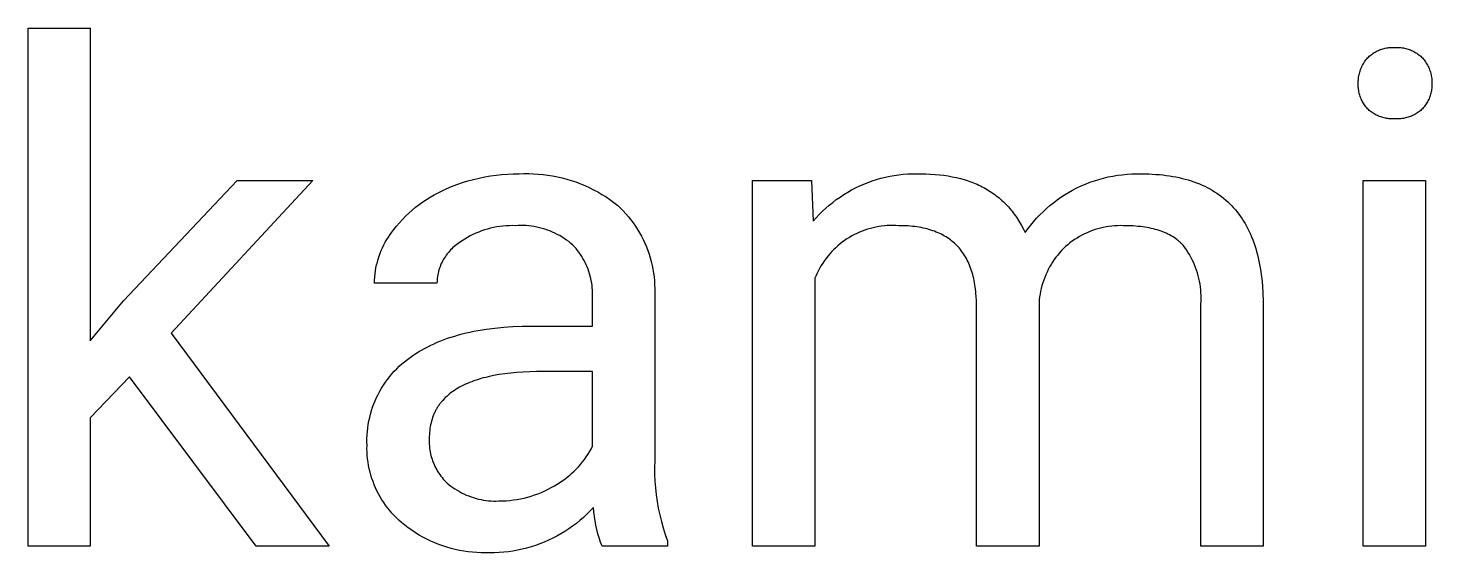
# Model space of a CAD drawing. Header units: millimetres. Extents: x 4001 to 9794, y -321 to 3726.
# Drawn here: x 8525.7 to 8622.7, y -61.9 to -25.6 of the extents above; entities that cross this region are included whole.
import ezdxf

# ---------------------------------------------------------------- set-up
doc = ezdxf.new("R2010")
doc.units = ezdxf.units.MM
doc.header["$MEASUREMENT"] = 0
doc.layers.add('Domyślny', color=7, linetype='Continuous', true_color=0x000000)

msp = doc.modelspace()

# ---------------------------------------------------------------- linework, layer by layer
at = {"layer": 'Domyślny'}
for p, q in [((8525.687, -61.413), (8525.687, -25.623)), ((8525.687, -25.623), (8529.989, -25.623)), ((8529.989, -25.623), (8529.989, -47.233)), ((8618.961, -27.199), (8619.038, -27.163)), ((8619.038, -27.163), (8619.115, -27.131)), ((8619.115, -27.131), (8619.193, -27.101)), ((8619.193, -27.101), (8619.272, -27.074)), ((8619.272, -27.074), (8619.352, -27.05)), ((8619.352, -27.05), (8619.433, -27.029)), ((8619.433, -27.029), (8619.515, -27.01)), ((8619.515, -27.01), (8619.597, -26.994)), ((8619.597, -26.994), (8619.68, -26.982)), ((8619.68, -26.982), (8619.763, -26.972)), ((8619.763, -26.972), (8619.847, -26.965)), ((8619.847, -26.965), (8619.93, -26.96)), ((8619.93, -26.96), (8620.014, -26.959)), ((8620.014, -26.959), (8620.098, -26.961)), ((8620.098, -26.961), (8620.181, -26.966)), ((8620.181, -26.966), (8620.265, -26.961)), ((8620.265, -26.961), (8620.349, -26.96)), ((8620.349, -26.96), (8620.434, -26.961)), ((8620.434, -26.961), (8620.518, -26.965)), ((8620.518, -26.965), (8620.601, -26.972)), ((8620.601, -26.972), (8620.685, -26.982)), ((8620.685, -26.982), (8620.768, -26.995)), ((8620.768, -26.995), (8620.851, -27.011)), ((8620.851, -27.011), (8620.933, -27.03)), ((8620.933, -27.03), (8621.014, -27.051)), ((8621.014, -27.051), (8621.094, -27.075)), ((8621.094, -27.075), (8621.174, -27.102)), ((8621.174, -27.102), (8621.253, -27.132)), ((8621.253, -27.132), (8621.33, -27.164)), ((8621.33, -27.164), (8621.407, -27.199)), ((8617.939, -28.188), (8617.981, -28.111)), ((8617.981, -28.111), (8618.026, -28.036)), ((8618.026, -28.036), (8618.073, -27.963)), ((8618.073, -27.963), (8618.122, -27.891)), ((8618.122, -27.891), (8618.174, -27.82)), ((8618.174, -27.82), (8618.229, -27.752)), ((8618.229, -27.752), (8618.285, -27.686)), ((8618.285, -27.686), (8618.345, -27.627)), ((8618.345, -27.627), (8618.406, -27.57)), ((8618.406, -27.57), (8618.47, -27.515)), ((8618.47, -27.515), (8618.535, -27.463)), ((8618.535, -27.463), (8618.602, -27.413)), ((8618.602, -27.413), (8618.671, -27.365)), ((8618.671, -27.365), (8618.741, -27.319)), ((8618.741, -27.319), (8618.813, -27.277)), ((8618.813, -27.277), (8618.887, -27.236)), ((8618.887, -27.236), (8618.961, -27.199)), ((8621.407, -27.199), (8621.482, -27.237)), ((8621.482, -27.237), (8621.556, -27.277)), ((8621.556, -27.277), (8621.628, -27.32)), ((8621.628, -27.32), (8621.699, -27.365)), ((8621.699, -27.365), (8621.768, -27.413)), ((8621.768, -27.413), (8621.836, -27.463)), ((8621.836, -27.463), (8621.902, -27.515)), ((8621.902, -27.515), (8621.966, -27.57)), ((8621.966, -27.57), (8622.028, -27.627)), ((8622.028, -27.627), (8622.088, -27.686)), ((8622.088, -27.686), (8622.145, -27.752)), ((8622.145, -27.752), (8622.201, -27.82)), ((8622.201, -27.82), (8622.253, -27.89)), ((8622.253, -27.89), (8622.304, -27.961)), ((8622.304, -27.961), (8622.351, -28.035)), ((8622.351, -28.035), (8622.397, -28.11)), ((8622.397, -28.11), (8622.439, -28.186)), ((8617.652, -29.189), (8617.66, -29.102)), ((8617.66, -29.102), (8617.671, -29.015)), ((8617.671, -29.015), (8617.685, -28.929)), ((8617.685, -28.929), (8617.702, -28.843)), ((8617.702, -28.843), (8617.722, -28.758)), ((8617.722, -28.758), (8617.744, -28.674)), ((8617.744, -28.674), (8617.77, -28.59)), ((8617.77, -28.59), (8617.798, -28.507)), ((8617.798, -28.507), (8617.829, -28.426)), ((8617.829, -28.426), (8617.863, -28.345)), ((8617.863, -28.345), (8617.9, -28.266)), ((8617.9, -28.266), (8617.939, -28.188)), ((8622.439, -28.186), (8622.479, -28.264)), ((8622.479, -28.264), (8622.516, -28.343)), ((8622.516, -28.343), (8622.551, -28.424)), ((8622.551, -28.424), (8622.583, -28.506)), ((8622.583, -28.506), (8622.611, -28.588)), ((8622.611, -28.588), (8622.637, -28.672)), ((8622.637, -28.672), (8622.66, -28.756)), ((8622.66, -28.756), (8622.681, -28.842)), ((8622.681, -28.842), (8622.698, -28.928)), ((8622.698, -28.928), (8622.712, -29.014)), ((8622.712, -29.014), (8622.723, -29.101)), ((8622.723, -29.101), (8622.731, -29.188)), ((8617.644, -29.533), (8617.646, -29.451)), ((8617.646, -29.616), (8617.644, -29.533)), ((8617.645, -29.363), (8617.647, -29.276)), ((8617.646, -29.451), (8617.645, -29.363)), ((8617.65, -29.698), (8617.646, -29.616)), ((8617.647, -29.276), (8617.652, -29.189)), ((8617.657, -29.781), (8617.65, -29.698)), ((8617.667, -29.863), (8617.657, -29.781)), ((8617.679, -29.944), (8617.667, -29.863)), ((8617.695, -30.026), (8617.679, -29.944)), ((8617.713, -30.106), (8617.695, -30.026)), ((8622.688, -30.027), (8622.67, -30.108)), ((8622.703, -29.946), (8622.688, -30.027)), ((8622.716, -29.864), (8622.703, -29.946)), ((8622.726, -29.782), (8622.716, -29.864)), ((8622.733, -29.699), (8622.726, -29.782)), ((8622.731, -29.188), (8622.737, -29.275)), ((8622.738, -29.616), (8622.733, -29.699)), ((8622.737, -29.275), (8622.739, -29.363)), ((8622.739, -29.363), (8622.738, -29.451)), ((8622.738, -29.451), (8622.739, -29.533)), ((8622.739, -29.533), (8622.738, -29.616)), ((8617.733, -30.186), (8617.713, -30.106)), ((8617.756, -30.266), (8617.733, -30.186)), ((8617.782, -30.344), (8617.756, -30.266)), ((8617.811, -30.422), (8617.782, -30.344)), ((8617.842, -30.498), (8617.811, -30.422)), ((8617.876, -30.574), (8617.842, -30.498)), ((8617.912, -30.648), (8617.876, -30.574)), ((8617.95, -30.721), (8617.912, -30.648)), ((8617.991, -30.793), (8617.95, -30.721)), ((8618.035, -30.863), (8617.991, -30.793)), ((8618.08, -30.932), (8618.035, -30.863)), ((8618.128, -30.999), (8618.08, -30.932)), ((8618.179, -31.065), (8618.128, -30.999)), ((8622.247, -31), (8622.196, -31.066)), ((8622.296, -30.933), (8622.247, -31)), ((8622.342, -30.865), (8622.296, -30.933)), ((8622.386, -30.795), (8622.342, -30.865)), ((8622.428, -30.723), (8622.386, -30.795)), ((8622.467, -30.65), (8622.428, -30.723)), ((8622.504, -30.576), (8622.467, -30.65)), ((8622.538, -30.5), (8622.504, -30.576)), ((8622.57, -30.424), (8622.538, -30.5)), ((8622.599, -30.346), (8622.57, -30.424)), ((8622.625, -30.267), (8622.599, -30.346)), ((8622.649, -30.188), (8622.625, -30.267)), ((8622.67, -30.108), (8622.649, -30.188)), ((8618.231, -31.129), (8618.179, -31.065)), ((8618.285, -31.191), (8618.231, -31.129)), ((8618.346, -31.248), (8618.285, -31.191)), ((8618.408, -31.304), (8618.346, -31.248)), ((8618.472, -31.357), (8618.408, -31.304)), ((8618.538, -31.408), (8618.472, -31.357)), ((8618.606, -31.456), (8618.538, -31.408)), ((8618.675, -31.503), (8618.606, -31.456)), ((8618.746, -31.547), (8618.675, -31.503)), ((8618.818, -31.588), (8618.746, -31.547)), ((8618.891, -31.627), (8618.818, -31.588)), ((8618.966, -31.663), (8618.891, -31.627)), ((8619.042, -31.697), (8618.966, -31.663)), ((8619.119, -31.729), (8619.042, -31.697)), ((8619.198, -31.757), (8619.119, -31.729)), ((8619.277, -31.783), (8619.198, -31.757)), ((8619.357, -31.807), (8619.277, -31.783)), ((8619.437, -31.827), (8619.357, -31.807)), ((8619.519, -31.845), (8619.437, -31.827)), ((8619.601, -31.86), (8619.519, -31.845)), ((8619.683, -31.872), (8619.601, -31.86)), ((8619.766, -31.882), (8619.683, -31.872)), ((8619.849, -31.888), (8619.766, -31.882)), ((8619.932, -31.892), (8619.849, -31.888)), ((8620.015, -31.893), (8619.932, -31.892)), ((8620.098, -31.891), (8620.015, -31.893)), ((8620.181, -31.887), (8620.098, -31.891)), ((8620.265, -31.891), (8620.181, -31.887)), ((8620.349, -31.893), (8620.265, -31.891)), ((8620.432, -31.892), (8620.349, -31.893)), ((8620.516, -31.888), (8620.432, -31.892)), ((8620.599, -31.881), (8620.516, -31.888)), ((8620.682, -31.872), (8620.599, -31.881)), ((8620.765, -31.859), (8620.682, -31.872)), ((8620.847, -31.844), (8620.765, -31.859)), ((8620.929, -31.826), (8620.847, -31.844)), ((8621.01, -31.806), (8620.929, -31.826)), ((8621.09, -31.782), (8621.01, -31.806)), ((8621.17, -31.756), (8621.09, -31.782)), ((8621.248, -31.728), (8621.17, -31.756)), ((8621.326, -31.697), (8621.248, -31.728)), ((8621.402, -31.663), (8621.326, -31.697)), ((8621.477, -31.626), (8621.402, -31.663)), ((8621.551, -31.587), (8621.477, -31.626)), ((8621.624, -31.546), (8621.551, -31.587)), ((8621.695, -31.502), (8621.624, -31.546)), ((8621.765, -31.456), (8621.695, -31.502)), ((8621.833, -31.407), (8621.765, -31.456)), ((8621.899, -31.356), (8621.833, -31.407)), ((8621.964, -31.303), (8621.899, -31.356)), ((8622.027, -31.248), (8621.964, -31.303)), ((8622.088, -31.191), (8622.027, -31.248)), ((8622.143, -31.129), (8622.088, -31.191)), ((8622.196, -31.066), (8622.143, -31.129)), ((8556.862, -35.978), (8557.253, -35.898)), ((8557.253, -35.898), (8557.646, -35.831)), ((8557.646, -35.831), (8558.04, -35.776)), ((8558.04, -35.776), (8558.437, -35.735)), ((8558.437, -35.735), (8558.834, -35.706)), ((8558.834, -35.706), (8559.233, -35.691)), ((8559.233, -35.691), (8559.631, -35.689)), ((8559.631, -35.689), (8559.964, -35.675)), ((8559.964, -35.675), (8560.297, -35.672)), ((8560.297, -35.672), (8560.629, -35.681)), ((8560.629, -35.681), (8560.962, -35.7)), ((8560.962, -35.7), (8561.293, -35.731)), ((8561.293, -35.731), (8561.623, -35.772)), ((8561.623, -35.772), (8561.952, -35.825)), ((8561.952, -35.825), (8562.279, -35.889)), ((8562.279, -35.889), (8562.603, -35.963)), ((8584.952, -35.92), (8585.257, -35.854)), ((8585.257, -35.854), (8585.565, -35.799)), ((8585.565, -35.799), (8585.875, -35.755)), ((8585.875, -35.755), (8586.185, -35.721)), ((8586.185, -35.721), (8586.497, -35.697)), ((8586.497, -35.697), (8586.809, -35.684)), ((8586.809, -35.684), (8587.122, -35.681)), ((8587.122, -35.681), (8587.434, -35.689)), ((8587.434, -35.689), (8587.761, -35.693)), ((8587.761, -35.693), (8588.081, -35.705)), ((8588.081, -35.705), (8588.395, -35.725)), ((8588.395, -35.725), (8588.702, -35.753)), ((8588.702, -35.753), (8589.002, -35.788)), ((8589.002, -35.788), (8589.296, -35.832)), ((8589.296, -35.832), (8589.583, -35.884)), ((8589.583, -35.884), (8589.864, -35.943)), ((8600.038, -35.982), (8600.358, -35.906)), ((8600.358, -35.906), (8600.681, -35.842)), ((8600.681, -35.842), (8601.006, -35.788)), ((8601.006, -35.788), (8601.333, -35.746)), ((8601.333, -35.746), (8601.661, -35.715)), ((8601.661, -35.715), (8601.99, -35.695)), ((8601.99, -35.695), (8602.319, -35.687)), ((8602.319, -35.687), (8602.648, -35.689)), ((8602.648, -35.689), (8603.158, -35.698)), ((8603.158, -35.698), (8603.407, -35.709)), ((8603.407, -35.709), (8603.652, -35.724)), ((8603.652, -35.724), (8603.893, -35.743)), ((8603.893, -35.743), (8604.13, -35.767)), ((8604.13, -35.767), (8604.363, -35.795)), ((8604.363, -35.795), (8604.592, -35.827)), ((8604.592, -35.827), (8604.817, -35.863)), ((8604.817, -35.863), (8605.038, -35.904)), ((8605.038, -35.904), (8605.255, -35.949)), ((8532.293, -44.455), (8540.132, -36.137)), ((8545.368, -36.137), (8535.571, -46.695)), ((8540.132, -36.137), (8545.368, -36.137)), ((8554.034, -36.989), (8554.312, -36.853)), ((8554.312, -36.853), (8554.595, -36.726)), ((8554.595, -36.726), (8554.962, -36.57)), ((8554.962, -36.57), (8555.334, -36.427)), ((8555.334, -36.427), (8555.71, -36.296)), ((8555.71, -36.296), (8556.091, -36.177)), ((8556.091, -36.177), (8556.475, -36.071)), ((8556.475, -36.071), (8556.862, -35.978)), ((8562.603, -35.963), (8562.925, -36.049)), ((8562.925, -36.049), (8563.243, -36.145)), ((8563.243, -36.145), (8563.558, -36.252)), ((8563.558, -36.252), (8563.87, -36.369)), ((8563.87, -36.369), (8564.177, -36.497)), ((8564.177, -36.497), (8564.48, -36.635)), ((8564.48, -36.635), (8564.778, -36.783)), ((8564.778, -36.783), (8565.071, -36.94)), ((8575.778, -61.413), (8575.778, -36.137)), ((8575.778, -36.137), (8579.85, -36.137)), ((8579.85, -36.137), (8579.965, -38.957)), ((8582.348, -36.956), (8582.62, -36.802)), ((8582.62, -36.802), (8582.897, -36.658)), ((8582.897, -36.658), (8583.179, -36.523)), ((8583.179, -36.523), (8583.466, -36.398)), ((8583.466, -36.398), (8583.756, -36.282)), ((8583.756, -36.282), (8584.05, -36.177)), ((8584.05, -36.177), (8584.348, -36.081)), ((8584.348, -36.081), (8584.648, -35.995)), ((8584.648, -35.995), (8584.952, -35.92)), ((8589.864, -35.943), (8590.138, -36.011)), ((8590.138, -36.011), (8590.406, -36.086)), ((8590.406, -36.086), (8590.667, -36.169)), ((8590.667, -36.169), (8590.795, -36.214)), ((8590.795, -36.214), (8590.921, -36.26)), ((8590.921, -36.26), (8591.046, -36.309)), ((8591.046, -36.309), (8591.169, -36.36)), ((8591.169, -36.36), (8591.29, -36.412)), ((8591.29, -36.412), (8591.41, -36.467)), ((8591.41, -36.467), (8591.528, -36.523)), ((8591.528, -36.523), (8591.644, -36.582)), ((8591.644, -36.582), (8591.759, -36.642)), ((8591.759, -36.642), (8591.872, -36.705)), ((8591.872, -36.705), (8591.984, -36.769)), ((8591.984, -36.769), (8592.094, -36.835)), ((8592.094, -36.835), (8592.202, -36.904)), ((8597.616, -36.966), (8597.892, -36.809)), ((8597.892, -36.809), (8598.185, -36.66)), ((8598.185, -36.66), (8598.484, -36.521)), ((8598.484, -36.521), (8598.787, -36.392)), ((8598.787, -36.392), (8599.094, -36.273)), ((8599.094, -36.273), (8599.405, -36.165)), ((8599.405, -36.165), (8599.72, -36.068)), ((8599.72, -36.068), (8600.038, -35.982)), ((8605.255, -35.949), (8605.468, -35.999)), ((8605.468, -35.999), (8605.678, -36.052)), ((8605.678, -36.052), (8605.883, -36.11)), ((8605.883, -36.11), (8606.084, -36.173)), ((8606.084, -36.173), (8606.281, -36.239)), ((8606.281, -36.239), (8606.474, -36.31)), ((8606.474, -36.31), (8606.664, -36.385)), ((8606.664, -36.385), (8606.849, -36.465)), ((8606.849, -36.465), (8607.03, -36.549)), ((8607.03, -36.549), (8607.208, -36.637)), ((8607.208, -36.637), (8607.381, -36.729)), ((8607.381, -36.729), (8607.55, -36.826)), ((8607.55, -36.826), (8607.716, -36.927)), ((8617.995, -61.413), (8617.995, -36.137)), ((8617.995, -36.137), (8622.301, -36.137)), ((8622.301, -36.137), (8622.301, -61.413)), ((8552.478, -37.998), (8552.723, -37.808)), ((8552.723, -37.808), (8552.974, -37.627)), ((8552.974, -37.627), (8553.231, -37.454)), ((8553.231, -37.454), (8553.493, -37.29)), ((8553.493, -37.29), (8553.761, -37.135)), ((8553.761, -37.135), (8554.034, -36.989)), ((8565.071, -36.94), (8565.359, -37.108)), ((8565.359, -37.108), (8565.641, -37.285)), ((8565.641, -37.285), (8565.916, -37.472)), ((8565.916, -37.472), (8566.186, -37.667)), ((8566.186, -37.667), (8566.448, -37.872)), ((8581.072, -37.856), (8581.315, -37.659)), ((8581.315, -37.659), (8581.564, -37.47)), ((8581.564, -37.47), (8581.819, -37.29)), ((8581.819, -37.29), (8582.081, -37.119)), ((8582.081, -37.119), (8582.348, -36.956)), ((8592.202, -36.904), (8592.308, -36.974)), ((8592.308, -36.974), (8592.413, -37.047)), ((8592.413, -37.047), (8592.517, -37.121)), ((8592.517, -37.121), (8592.618, -37.197)), ((8592.618, -37.197), (8592.718, -37.276)), ((8592.718, -37.276), (8592.817, -37.356)), ((8592.817, -37.356), (8592.913, -37.438)), ((8592.913, -37.438), (8593.008, -37.523)), ((8593.008, -37.523), (8593.102, -37.609)), ((8593.102, -37.609), (8593.193, -37.697)), ((8593.193, -37.697), (8593.284, -37.787)), ((8593.284, -37.787), (8593.372, -37.88)), ((8596.325, -37.881), (8596.571, -37.681)), ((8596.571, -37.681), (8596.823, -37.489)), ((8596.823, -37.489), (8597.081, -37.306)), ((8597.081, -37.306), (8597.346, -37.132)), ((8597.346, -37.132), (8597.616, -36.966)), ((8607.716, -36.927), (8607.877, -37.032)), ((8607.877, -37.032), (8608.035, -37.142)), ((8608.035, -37.142), (8608.188, -37.256)), ((8608.188, -37.256), (8608.338, -37.374)), ((8608.338, -37.374), (8608.483, -37.496)), ((8608.483, -37.496), (8608.625, -37.623)), ((8608.625, -37.623), (8608.762, -37.754)), ((8608.762, -37.754), (8608.896, -37.889)), ((8551.568, -38.837), (8551.785, -38.616)), ((8551.785, -38.616), (8552.009, -38.402)), ((8552.009, -38.402), (8552.24, -38.196)), ((8552.24, -38.196), (8552.478, -37.998)), ((8566.448, -37.872), (8566.644, -38.057)), ((8566.644, -38.057), (8566.833, -38.249)), ((8566.833, -38.249), (8567.015, -38.447)), ((8567.015, -38.447), (8567.191, -38.651)), ((8567.191, -38.651), (8567.36, -38.862)), ((8579.965, -38.957), (8580.172, -38.722)), ((8580.172, -38.722), (8580.386, -38.494)), ((8580.386, -38.494), (8580.607, -38.274)), ((8580.607, -38.274), (8580.836, -38.061)), ((8580.836, -38.061), (8581.072, -37.856)), ((8593.372, -37.88), (8593.459, -37.974)), ((8593.459, -37.974), (8593.544, -38.07)), ((8593.544, -38.07), (8593.627, -38.168)), ((8593.627, -38.168), (8593.709, -38.268)), ((8593.709, -38.268), (8593.79, -38.37)), ((8593.79, -38.37), (8593.868, -38.474)), ((8593.868, -38.474), (8593.945, -38.581)), ((8593.945, -38.581), (8594.02, -38.689)), ((8594.02, -38.689), (8594.094, -38.799)), ((8594.094, -38.799), (8594.166, -38.911)), ((8595.203, -38.997), (8595.412, -38.759)), ((8595.412, -38.759), (8595.629, -38.528)), ((8595.629, -38.528), (8595.854, -38.305)), ((8595.854, -38.305), (8596.086, -38.089)), ((8596.086, -38.089), (8596.325, -37.881)), ((8608.896, -37.889), (8609.025, -38.029)), ((8609.025, -38.029), (8609.151, -38.173)), ((8609.151, -38.173), (8609.273, -38.321)), ((8609.273, -38.321), (8609.39, -38.474)), ((8609.39, -38.474), (8609.504, -38.631)), ((8609.504, -38.631), (8609.614, -38.792)), ((8609.614, -38.792), (8609.72, -38.957)), ((8550.713, -39.879), (8550.836, -39.709)), ((8550.836, -39.709), (8550.965, -39.543)), ((8550.965, -39.543), (8551.158, -39.301)), ((8551.158, -39.301), (8551.359, -39.065)), ((8551.359, -39.065), (8551.568, -38.837)), ((8556.64, -39.79), (8556.444, -39.88)), ((8556.84, -39.707), (8556.64, -39.79)), ((8557.042, -39.631), (8556.84, -39.707)), ((8557.247, -39.562), (8557.042, -39.631)), ((8557.453, -39.5), (8557.247, -39.562)), ((8557.662, -39.445), (8557.453, -39.5)), ((8557.873, -39.397), (8557.662, -39.445)), ((8558.085, -39.357), (8557.873, -39.397)), ((8558.299, -39.323), (8558.085, -39.357)), ((8558.513, -39.298), (8558.299, -39.323)), ((8558.728, -39.279), (8558.513, -39.298)), ((8558.944, -39.268), (8558.728, -39.279)), ((8559.16, -39.264), (8558.944, -39.268)), ((8559.376, -39.268), (8559.16, -39.264)), ((8559.563, -39.258), (8559.376, -39.268)), ((8559.751, -39.254), (8559.563, -39.258)), ((8559.938, -39.256), (8559.751, -39.254)), ((8560.125, -39.265), (8559.938, -39.256)), ((8560.312, -39.281), (8560.125, -39.265)), ((8560.498, -39.303), (8560.312, -39.281)), ((8560.683, -39.331), (8560.498, -39.303)), ((8560.867, -39.366), (8560.683, -39.331)), ((8561.05, -39.407), (8560.867, -39.366)), ((8561.232, -39.455), (8561.05, -39.407)), ((8561.411, -39.509), (8561.232, -39.455)), ((8561.589, -39.569), (8561.411, -39.509)), ((8561.764, -39.635), (8561.589, -39.569)), ((8561.937, -39.707), (8561.764, -39.635)), ((8562.108, -39.785), (8561.937, -39.707)), ((8562.275, -39.869), (8562.108, -39.785)), ((8567.36, -38.862), (8567.521, -39.077)), ((8567.521, -39.077), (8567.675, -39.299)), ((8567.675, -39.299), (8567.821, -39.525)), ((8567.821, -39.525), (8567.959, -39.756)), ((8567.959, -39.756), (8568.09, -39.992)), ((8583.17, -39.718), (8582.99, -39.799)), ((8583.353, -39.643), (8583.17, -39.718)), ((8583.539, -39.575), (8583.353, -39.643)), ((8583.726, -39.513), (8583.539, -39.575)), ((8583.916, -39.457), (8583.726, -39.513)), ((8584.108, -39.408), (8583.916, -39.457)), ((8584.301, -39.365), (8584.108, -39.408)), ((8584.496, -39.33), (8584.301, -39.365)), ((8584.691, -39.301), (8584.496, -39.33)), ((8584.888, -39.278), (8584.691, -39.301)), ((8585.085, -39.263), (8584.888, -39.278)), ((8585.283, -39.254), (8585.085, -39.263)), ((8585.48, -39.252), (8585.283, -39.254)), ((8585.678, -39.257), (8585.48, -39.252)), ((8585.876, -39.268), (8585.678, -39.257)), ((8586.206, -39.274), (8585.876, -39.268)), ((8586.368, -39.28), (8586.206, -39.274)), ((8586.527, -39.29), (8586.368, -39.28)), ((8586.683, -39.302), (8586.527, -39.29)), ((8586.836, -39.317), (8586.683, -39.302)), ((8586.987, -39.334), (8586.836, -39.317)), ((8587.135, -39.355), (8586.987, -39.334)), ((8587.281, -39.378), (8587.135, -39.355)), ((8587.424, -39.403), (8587.281, -39.378)), ((8587.565, -39.432), (8587.424, -39.403)), ((8587.702, -39.463), (8587.565, -39.432)), ((8587.838, -39.496), (8587.702, -39.463)), ((8587.97, -39.533), (8587.838, -39.496)), ((8588.1, -39.572), (8587.97, -39.533)), ((8588.227, -39.614), (8588.1, -39.572)), ((8588.352, -39.658), (8588.227, -39.614)), ((8588.474, -39.706), (8588.352, -39.658)), ((8588.593, -39.756), (8588.474, -39.706)), ((8588.71, -39.808), (8588.593, -39.756)), ((8594.166, -38.911), (8594.236, -39.025)), ((8594.236, -39.025), (8594.305, -39.141)), ((8594.305, -39.141), (8594.372, -39.259)), ((8594.372, -39.259), (8594.501, -39.501)), ((8594.501, -39.501), (8594.624, -39.751)), ((8594.624, -39.751), (8594.808, -39.493)), ((8594.808, -39.493), (8595.001, -39.242)), ((8595.001, -39.242), (8595.203, -38.997)), ((8598.899, -39.752), (8598.72, -39.835)), ((8599.081, -39.675), (8598.899, -39.752)), ((8599.265, -39.605), (8599.081, -39.675)), ((8599.451, -39.541), (8599.265, -39.605)), ((8599.64, -39.483), (8599.451, -39.541)), ((8599.83, -39.433), (8599.64, -39.483)), ((8600.022, -39.388), (8599.83, -39.433)), ((8600.216, -39.351), (8600.022, -39.388)), ((8600.411, -39.32), (8600.216, -39.351)), ((8600.606, -39.296), (8600.411, -39.32)), ((8600.803, -39.279), (8600.606, -39.296)), ((8601, -39.268), (8600.803, -39.279)), ((8601.197, -39.265), (8601, -39.268)), ((8601.394, -39.268), (8601.197, -39.265)), ((8601.751, -39.273), (8601.394, -39.268)), ((8602.094, -39.289), (8601.751, -39.273)), ((8602.425, -39.316), (8602.094, -39.289)), ((8602.586, -39.333), (8602.425, -39.316)), ((8602.743, -39.352), (8602.586, -39.333)), ((8602.897, -39.375), (8602.743, -39.352)), ((8603.047, -39.4), (8602.897, -39.375)), ((8603.195, -39.427), (8603.047, -39.4)), ((8603.339, -39.458), (8603.195, -39.427)), ((8603.48, -39.491), (8603.339, -39.458)), ((8603.617, -39.526), (8603.48, -39.491)), ((8603.752, -39.564), (8603.617, -39.526)), ((8603.883, -39.605), (8603.752, -39.564)), ((8604.01, -39.648), (8603.883, -39.605)), ((8604.135, -39.695), (8604.01, -39.648)), ((8604.256, -39.743), (8604.135, -39.695)), ((8604.374, -39.795), (8604.256, -39.743)), ((8609.72, -38.957), (8609.821, -39.127)), ((8609.821, -39.127), (8609.919, -39.301)), ((8609.919, -39.301), (8610.013, -39.479)), ((8610.013, -39.479), (8610.103, -39.662)), ((8610.103, -39.662), (8610.189, -39.849)), ((8550.191, -40.79), (8550.283, -40.601)), ((8550.283, -40.601), (8550.381, -40.415)), ((8550.381, -40.415), (8550.485, -40.233)), ((8550.485, -40.233), (8550.596, -40.054)), ((8550.596, -40.054), (8550.713, -39.879)), ((8555.145, -40.702), (8555.059, -40.779)), ((8555.234, -40.629), (8555.145, -40.702)), ((8555.325, -40.558), (8555.234, -40.629)), ((8555.418, -40.491), (8555.325, -40.558)), ((8555.514, -40.427), (8555.418, -40.491)), ((8555.692, -40.305), (8555.514, -40.427)), ((8555.875, -40.189), (8555.692, -40.305)), ((8556.061, -40.079), (8555.875, -40.189)), ((8556.251, -39.976), (8556.061, -40.079)), ((8556.444, -39.88), (8556.251, -39.976)), ((8562.44, -39.958), (8562.275, -39.869)), ((8562.601, -40.053), (8562.44, -39.958)), ((8562.759, -40.154), (8562.601, -40.053)), ((8562.914, -40.26), (8562.759, -40.154)), ((8563.064, -40.372), (8562.914, -40.26)), ((8563.211, -40.489), (8563.064, -40.372)), ((8563.353, -40.61), (8563.211, -40.489)), ((8563.466, -40.731), (8563.353, -40.61)), ((8563.574, -40.856), (8563.466, -40.731)), ((8568.09, -39.992), (8568.212, -40.232)), ((8568.212, -40.232), (8568.326, -40.476)), ((8568.326, -40.476), (8568.431, -40.724)), ((8568.431, -40.724), (8568.528, -40.975)), ((8581.668, -40.66), (8581.521, -40.792)), ((8581.819, -40.533), (8581.668, -40.66)), ((8581.975, -40.411), (8581.819, -40.533)), ((8582.135, -40.295), (8581.975, -40.411)), ((8582.299, -40.184), (8582.135, -40.295)), ((8582.467, -40.079), (8582.299, -40.184)), ((8582.638, -39.98), (8582.467, -40.079)), ((8582.812, -39.887), (8582.638, -39.98)), ((8582.99, -39.799), (8582.812, -39.887)), ((8588.824, -39.864), (8588.71, -39.808)), ((8588.936, -39.922), (8588.824, -39.864)), ((8589.045, -39.982), (8588.936, -39.922)), ((8589.151, -40.046), (8589.045, -39.982)), ((8589.255, -40.112), (8589.151, -40.046)), ((8589.356, -40.181), (8589.255, -40.112)), ((8589.454, -40.252), (8589.356, -40.181)), ((8589.55, -40.327), (8589.454, -40.252)), ((8589.643, -40.403), (8589.55, -40.327)), ((8589.734, -40.483), (8589.643, -40.403)), ((8589.822, -40.565), (8589.734, -40.483)), ((8589.907, -40.651), (8589.822, -40.565)), ((8589.99, -40.738), (8589.907, -40.651)), ((8590.07, -40.829), (8589.99, -40.738)), ((8597.415, -40.71), (8597.271, -40.849)), ((8597.564, -40.581), (8597.415, -40.71)), ((8597.717, -40.458), (8597.564, -40.581)), ((8597.875, -40.34), (8597.717, -40.458)), ((8598.037, -40.227), (8597.875, -40.34)), ((8598.203, -40.12), (8598.037, -40.227)), ((8598.372, -40.019), (8598.203, -40.12)), ((8598.545, -39.924), (8598.372, -40.019)), ((8598.72, -39.835), (8598.545, -39.924)), ((8604.489, -39.848), (8604.374, -39.795)), ((8604.6, -39.905), (8604.489, -39.848)), ((8604.708, -39.964), (8604.6, -39.905)), ((8604.813, -40.026), (8604.708, -39.964)), ((8604.914, -40.091), (8604.813, -40.026)), ((8605.013, -40.158), (8604.914, -40.091)), ((8605.108, -40.227), (8605.013, -40.158)), ((8605.154, -40.263), (8605.108, -40.227)), ((8605.199, -40.3), (8605.154, -40.263)), ((8605.244, -40.337), (8605.199, -40.3)), ((8605.288, -40.375), (8605.244, -40.337)), ((8605.331, -40.413), (8605.288, -40.375)), ((8605.373, -40.452), (8605.331, -40.413)), ((8605.414, -40.492), (8605.373, -40.452)), ((8605.455, -40.533), (8605.414, -40.492)), ((8605.495, -40.574), (8605.455, -40.533)), ((8605.534, -40.616), (8605.495, -40.574)), ((8605.653, -40.773), (8605.534, -40.616)), ((8610.189, -39.849), (8610.271, -40.04)), ((8610.271, -40.04), (8610.349, -40.236)), ((8610.349, -40.236), (8610.423, -40.435)), ((8610.423, -40.435), (8610.493, -40.64)), ((8610.493, -40.64), (8610.559, -40.848)), ((8549.833, -41.778), (8549.891, -41.575)), ((8549.891, -41.575), (8549.956, -41.375)), ((8549.956, -41.375), (8550.027, -41.178)), ((8550.027, -41.178), (8550.106, -40.983)), ((8550.106, -40.983), (8550.191, -40.79)), ((8554.357, -41.685), (8554.304, -41.788)), ((8554.413, -41.584), (8554.357, -41.685)), ((8554.472, -41.486), (8554.413, -41.584)), ((8554.535, -41.389), (8554.472, -41.486)), ((8554.6, -41.294), (8554.535, -41.389)), ((8554.669, -41.202), (8554.6, -41.294)), ((8554.741, -41.112), (8554.669, -41.202)), ((8554.817, -41.025), (8554.741, -41.112)), ((8554.895, -40.94), (8554.817, -41.025)), ((8554.975, -40.858), (8554.895, -40.94)), ((8555.059, -40.779), (8554.975, -40.858)), ((8563.678, -40.984), (8563.574, -40.856)), ((8563.777, -41.116), (8563.678, -40.984)), ((8563.872, -41.251), (8563.777, -41.116)), ((8563.962, -41.389), (8563.872, -41.251)), ((8564.047, -41.53), (8563.962, -41.389)), ((8564.128, -41.674), (8564.047, -41.53)), ((8564.204, -41.821), (8564.128, -41.674)), ((8568.528, -40.975), (8568.617, -41.23)), ((8568.617, -41.23), (8568.696, -41.487)), ((8568.696, -41.487), (8568.767, -41.747)), ((8580.741, -41.684), (8580.629, -41.848)), ((8580.858, -41.525), (8580.741, -41.684)), ((8580.98, -41.369), (8580.858, -41.525)), ((8581.108, -41.218), (8580.98, -41.369)), ((8581.24, -41.071), (8581.108, -41.218)), ((8581.378, -40.929), (8581.24, -41.071)), ((8581.521, -40.792), (8581.378, -40.929)), ((8590.147, -40.922), (8590.07, -40.829)), ((8590.222, -41.018), (8590.147, -40.922)), ((8590.294, -41.116), (8590.222, -41.018)), ((8590.364, -41.217), (8590.294, -41.116)), ((8590.431, -41.321), (8590.364, -41.217)), ((8590.495, -41.428), (8590.431, -41.321)), ((8590.557, -41.537), (8590.495, -41.428)), ((8590.616, -41.649), (8590.557, -41.537)), ((8590.672, -41.764), (8590.616, -41.649)), ((8596.631, -41.613), (8596.519, -41.778)), ((8596.748, -41.452), (8596.631, -41.613)), ((8596.871, -41.294), (8596.748, -41.452)), ((8597, -41.141), (8596.871, -41.294)), ((8597.133, -40.993), (8597, -41.141)), ((8597.271, -40.849), (8597.133, -40.993)), ((8605.767, -40.935), (8605.653, -40.773)), ((8605.876, -41.1), (8605.767, -40.935)), ((8605.978, -41.268), (8605.876, -41.1)), ((8606.075, -41.441), (8605.978, -41.268)), ((8606.167, -41.616), (8606.075, -41.441)), ((8606.252, -41.794), (8606.167, -41.616)), ((8610.559, -40.848), (8610.621, -41.061)), ((8610.621, -41.061), (8610.679, -41.278)), ((8610.679, -41.278), (8610.733, -41.499)), ((8610.733, -41.499), (8610.783, -41.725)), ((8610.783, -41.725), (8610.829, -41.955)), ((8549.651, -42.812), (8549.673, -42.603)), ((8549.673, -42.603), (8549.702, -42.394)), ((8549.702, -42.394), (8549.739, -42.187)), ((8549.739, -42.187), (8549.782, -41.982)), ((8549.782, -41.982), (8549.833, -41.778)), ((8554.014, -42.659), (8553.994, -42.773)), ((8554.037, -42.546), (8554.014, -42.659)), ((8554.064, -42.435), (8554.037, -42.546)), ((8554.095, -42.324), (8554.064, -42.435)), ((8554.129, -42.214), (8554.095, -42.324)), ((8554.168, -42.105), (8554.129, -42.214)), ((8554.21, -41.998), (8554.168, -42.105)), ((8554.255, -41.892), (8554.21, -41.998)), ((8554.304, -41.788), (8554.255, -41.892)), ((8564.274, -41.97), (8564.204, -41.821)), ((8564.34, -42.121), (8564.274, -41.97)), ((8564.4, -42.274), (8564.34, -42.121)), ((8564.456, -42.43), (8564.4, -42.274)), ((8564.505, -42.587), (8564.456, -42.43)), ((8564.55, -42.746), (8564.505, -42.587)), ((8568.767, -41.747), (8568.829, -42.009)), ((8568.829, -42.009), (8568.882, -42.273)), ((8568.882, -42.273), (8568.926, -42.539)), ((8568.926, -42.539), (8568.961, -42.806)), ((8580.242, -42.537), (8580.16, -42.717)), ((8580.33, -42.36), (8580.242, -42.537)), ((8580.424, -42.185), (8580.33, -42.36)), ((8580.524, -42.015), (8580.424, -42.185)), ((8580.629, -41.848), (8580.524, -42.015)), ((8590.726, -41.882), (8590.672, -41.764)), ((8590.777, -42.002), (8590.726, -41.882)), ((8590.826, -42.125), (8590.777, -42.002)), ((8590.872, -42.25), (8590.826, -42.125)), ((8590.915, -42.378), (8590.872, -42.25)), ((8590.956, -42.509), (8590.915, -42.378)), ((8590.994, -42.643), (8590.956, -42.509)), ((8591.029, -42.779), (8590.994, -42.643)), ((8596.046, -42.657), (8595.97, -42.841)), ((8596.129, -42.475), (8596.046, -42.657)), ((8596.217, -42.296), (8596.129, -42.475)), ((8596.312, -42.12), (8596.217, -42.296)), ((8596.412, -41.947), (8596.312, -42.12)), ((8596.519, -41.778), (8596.412, -41.947)), ((8606.331, -41.975), (8606.252, -41.794)), ((8606.404, -42.159), (8606.331, -41.975)), ((8606.471, -42.345), (8606.404, -42.159)), ((8606.532, -42.533), (8606.471, -42.345)), ((8606.586, -42.723), (8606.532, -42.533)), ((8610.829, -41.955), (8610.871, -42.189)), ((8610.871, -42.189), (8610.909, -42.427)), ((8610.909, -42.427), (8610.944, -42.67)), ((8610.944, -42.67), (8610.974, -42.917)), ((8549.628, -43.232), (8549.636, -43.021)), ((8553.955, -43.232), (8549.628, -43.232)), ((8549.636, -43.021), (8549.651, -42.812)), ((8553.959, -43.117), (8553.955, -43.232)), ((8553.967, -43.002), (8553.959, -43.117)), ((8553.979, -42.887), (8553.967, -43.002)), ((8553.994, -42.773), (8553.979, -42.887)), ((8564.589, -42.906), (8564.55, -42.746)), ((8564.623, -43.068), (8564.589, -42.906)), ((8564.651, -43.23), (8564.623, -43.068)), ((8564.673, -43.394), (8564.651, -43.23)), ((8564.69, -43.558), (8564.673, -43.394)), ((8564.702, -43.723), (8564.69, -43.558)), ((8568.961, -42.806), (8568.987, -43.074)), ((8568.987, -43.074), (8569.003, -43.343)), ((8569.003, -43.343), (8569.01, -43.612)), ((8569.01, -43.612), (8569.008, -43.882)), ((8580.16, -42.717), (8580.084, -42.9)), ((8580.084, -42.9), (8580.084, -61.413)), ((8591.062, -42.918), (8591.029, -42.779)), ((8591.092, -43.06), (8591.062, -42.918)), ((8591.12, -43.205), (8591.092, -43.06)), ((8591.145, -43.352), (8591.12, -43.205)), ((8591.167, -43.502), (8591.145, -43.352)), ((8591.187, -43.654), (8591.167, -43.502)), ((8591.204, -43.809), (8591.187, -43.654)), ((8595.73, -43.602), (8595.686, -43.797)), ((8595.78, -43.409), (8595.73, -43.602)), ((8595.837, -43.218), (8595.78, -43.409)), ((8595.9, -43.028), (8595.837, -43.218)), ((8595.97, -42.841), (8595.9, -43.028)), ((8606.633, -42.915), (8606.586, -42.723)), ((8606.674, -43.108), (8606.633, -42.915)), ((8606.709, -43.303), (8606.674, -43.108)), ((8606.737, -43.499), (8606.709, -43.303)), ((8606.758, -43.695), (8606.737, -43.499)), ((8610.974, -42.917), (8611.022, -43.424)), ((8611.022, -43.424), (8611.055, -43.948)), ((8529.989, -47.233), (8532.293, -44.455)), ((8564.708, -43.887), (8564.702, -43.723)), ((8564.702, -44.217), (8564.708, -44.052)), ((8564.702, -46.202), (8564.702, -44.217)), ((8564.708, -44.052), (8564.708, -43.887)), ((8569.008, -43.882), (8569.008, -55.506)), ((8591.218, -43.967), (8591.204, -43.809)), ((8591.23, -44.128), (8591.218, -43.967)), ((8591.246, -44.457), (8591.23, -44.128)), ((8591.251, -44.797), (8591.246, -44.457)), ((8595.595, -44.389), (8595.578, -44.588)), ((8595.578, -44.588), (8595.578, -61.413)), ((8595.618, -44.191), (8595.595, -44.389)), ((8595.649, -43.993), (8595.618, -44.191)), ((8595.686, -43.797), (8595.649, -43.993)), ((8606.773, -43.892), (8606.758, -43.695)), ((8606.766, -44.682), (8606.778, -44.485)), ((8606.781, -44.09), (8606.773, -43.892)), ((8606.778, -44.485), (8606.783, -44.287)), ((8606.783, -44.287), (8606.781, -44.09)), ((8611.055, -43.948), (8611.072, -44.49)), ((8611.072, -44.49), (8611.072, -61.413)), ((8591.251, -61.413), (8591.251, -44.797)), ((8606.766, -61.413), (8606.766, -44.682)), ((8556.238, -46.617), (8556.512, -46.56)), ((8556.512, -46.56), (8556.792, -46.507)), ((8556.792, -46.507), (8557.365, -46.414)), ((8557.365, -46.414), (8557.957, -46.338)), ((8557.957, -46.338), (8558.568, -46.279)), ((8558.568, -46.279), (8559.198, -46.236)), ((8559.198, -46.236), (8559.847, -46.211)), ((8559.847, -46.211), (8560.515, -46.202)), ((8560.515, -46.202), (8564.702, -46.202)), ((8535.571, -46.695), (8546.507, -61.413)), ((8553.312, -47.632), (8553.53, -47.524)), ((8553.53, -47.524), (8553.752, -47.42)), ((8553.752, -47.42), (8553.98, -47.321)), ((8553.98, -47.321), (8554.212, -47.226)), ((8554.212, -47.226), (8554.448, -47.135)), ((8554.448, -47.135), (8554.69, -47.048)), ((8554.69, -47.048), (8554.936, -46.966)), ((8554.936, -46.966), (8555.187, -46.888)), ((8555.187, -46.888), (8555.442, -46.814)), ((8555.442, -46.814), (8555.703, -46.744)), ((8555.703, -46.744), (8555.968, -46.678)), ((8555.968, -46.678), (8556.238, -46.617)), ((8551.718, -48.662), (8551.91, -48.512)), ((8551.91, -48.512), (8552.106, -48.368)), ((8552.106, -48.368), (8552.295, -48.234)), ((8552.295, -48.234), (8552.489, -48.105)), ((8552.489, -48.105), (8552.688, -47.981)), ((8552.688, -47.981), (8552.891, -47.86)), ((8552.891, -47.86), (8553.1, -47.744)), ((8553.1, -47.744), (8553.312, -47.632)), ((8550.845, -49.509), (8551.007, -49.327)), ((8551.007, -49.327), (8551.176, -49.152)), ((8551.176, -49.152), (8551.351, -48.982)), ((8551.351, -48.982), (8551.532, -48.819)), ((8551.532, -48.819), (8551.718, -48.662)), ((8559.051, -49.447), (8558.642, -49.497)), ((8559.476, -49.406), (8559.051, -49.447)), ((8559.916, -49.375), (8559.476, -49.406)), ((8560.372, -49.352), (8559.916, -49.375)), ((8560.843, -49.339), (8560.372, -49.352)), ((8561.33, -49.334), (8560.843, -49.339)), ((8564.702, -49.334), (8561.33, -49.334)), ((8564.702, -54.507), (8564.702, -49.334)), ((8532.688, -49.708), (8529.989, -52.535)), ((8541.457, -61.413), (8532.688, -49.708)), ((8550.129, -50.492), (8550.258, -50.286)), ((8550.258, -50.286), (8550.395, -50.084)), ((8550.395, -50.084), (8550.538, -49.887)), ((8550.538, -49.887), (8550.688, -49.695)), ((8550.688, -49.695), (8550.845, -49.509)), ((8555.523, -50.422), (8555.398, -50.494)), ((8555.653, -50.353), (8555.523, -50.422)), ((8555.786, -50.286), (8555.653, -50.353)), ((8555.923, -50.222), (8555.786, -50.286)), ((8556.064, -50.159), (8555.923, -50.222)), ((8556.209, -50.099), (8556.064, -50.159)), ((8556.357, -50.042), (8556.209, -50.099)), ((8556.51, -49.986), (8556.357, -50.042)), ((8556.666, -49.933), (8556.51, -49.986)), ((8556.827, -49.882), (8556.666, -49.933)), ((8556.991, -49.833), (8556.827, -49.882)), ((8557.159, -49.787), (8556.991, -49.833)), ((8557.331, -49.743), (8557.159, -49.787)), ((8557.506, -49.701), (8557.331, -49.743)), ((8557.869, -49.624), (8557.506, -49.701)), ((8558.248, -49.556), (8557.869, -49.624)), ((8558.642, -49.497), (8558.248, -49.556)), ((8549.592, -51.584), (8549.684, -51.358)), ((8549.684, -51.358), (8549.784, -51.136)), ((8549.784, -51.136), (8549.892, -50.918)), ((8549.892, -50.918), (8550.007, -50.703)), ((8550.007, -50.703), (8550.129, -50.492)), ((8554.272, -51.428), (8554.232, -51.477)), ((8554.355, -51.331), (8554.272, -51.428)), ((8554.442, -51.237), (8554.355, -51.331)), ((8554.533, -51.146), (8554.442, -51.237)), ((8554.627, -51.056), (8554.533, -51.146)), ((8554.726, -50.969), (8554.627, -51.056)), ((8554.828, -50.884), (8554.726, -50.969)), ((8554.934, -50.801), (8554.828, -50.884)), ((8555.044, -50.721), (8554.934, -50.801)), ((8555.158, -50.643), (8555.044, -50.721)), ((8555.276, -50.567), (8555.158, -50.643)), ((8555.398, -50.494), (8555.276, -50.567)), ((8549.303, -52.513), (8549.363, -52.277)), ((8549.363, -52.277), (8549.432, -52.044)), ((8549.432, -52.044), (8549.508, -51.812)), ((8549.508, -51.812), (8549.592, -51.584)), ((8553.698, -52.396), (8553.654, -52.515)), ((8553.722, -52.337), (8553.698, -52.396)), ((8553.747, -52.279), (8553.722, -52.337)), ((8553.772, -52.222), (8553.747, -52.279)), ((8553.799, -52.165), (8553.772, -52.222)), ((8553.826, -52.108), (8553.799, -52.165)), ((8553.855, -52.053), (8553.826, -52.108)), ((8553.884, -51.997), (8553.855, -52.053)), ((8553.915, -51.943), (8553.884, -51.997)), ((8553.946, -51.889), (8553.915, -51.943)), ((8553.978, -51.835), (8553.946, -51.889)), ((8554.012, -51.782), (8553.978, -51.835)), ((8554.046, -51.73), (8554.012, -51.782)), ((8554.081, -51.678), (8554.046, -51.73)), ((8554.118, -51.627), (8554.081, -51.678)), ((8554.155, -51.576), (8554.118, -51.627)), ((8554.193, -51.526), (8554.155, -51.576)), ((8554.232, -51.477), (8554.193, -51.526)), ((8529.989, -52.535), (8529.989, -61.413)), ((8549.144, -53.474), (8549.171, -53.232)), ((8549.171, -53.232), (8549.207, -52.991)), ((8549.207, -52.991), (8549.251, -52.751)), ((8549.251, -52.751), (8549.303, -52.513)), ((8553.469, -53.276), (8553.451, -53.41)), ((8553.49, -53.143), (8553.469, -53.276)), ((8553.515, -53.013), (8553.49, -53.143)), ((8553.544, -52.885), (8553.515, -53.013)), ((8553.577, -52.759), (8553.544, -52.885)), ((8553.614, -52.636), (8553.577, -52.759)), ((8553.654, -52.515), (8553.614, -52.636)), ((8549.112, -54.204), (8549.114, -53.96)), ((8549.118, -54.447), (8549.112, -54.204)), ((8549.114, -53.96), (8549.125, -53.717)), ((8549.125, -53.717), (8549.144, -53.474)), ((8553.42, -53.972), (8553.416, -54.104)), ((8553.416, -54.104), (8553.416, -54.236)), ((8553.416, -54.236), (8553.42, -54.368)), ((8553.422, -53.828), (8553.42, -53.972)), ((8553.428, -53.687), (8553.422, -53.828)), ((8553.438, -53.547), (8553.428, -53.687)), ((8553.451, -53.41), (8553.438, -53.547)), ((8549.117, -54.679), (8549.118, -54.447)), ((8549.123, -54.91), (8549.117, -54.679)), ((8549.138, -55.142), (8549.123, -54.91)), ((8549.16, -55.372), (8549.138, -55.142)), ((8553.42, -54.368), (8553.429, -54.5)), ((8553.429, -54.5), (8553.442, -54.631)), ((8553.442, -54.631), (8553.459, -54.762)), ((8553.459, -54.762), (8553.481, -54.892)), ((8553.481, -54.892), (8553.508, -55.021)), ((8553.508, -55.021), (8553.538, -55.15)), ((8553.538, -55.15), (8553.573, -55.277)), ((8553.573, -55.277), (8553.613, -55.403)), ((8564.147, -55.417), (8564.27, -55.243)), ((8564.27, -55.243), (8564.387, -55.064)), ((8564.387, -55.064), (8564.499, -54.882)), ((8564.499, -54.882), (8564.604, -54.696)), ((8564.604, -54.696), (8564.702, -54.507)), ((8549.19, -55.602), (8549.16, -55.372)), ((8549.228, -55.83), (8549.19, -55.602)), ((8549.274, -56.057), (8549.228, -55.83)), ((8549.328, -56.283), (8549.274, -56.057)), ((8549.389, -56.506), (8549.328, -56.283)), ((8553.613, -55.403), (8553.656, -55.528)), ((8553.656, -55.528), (8553.704, -55.651)), ((8553.704, -55.651), (8553.755, -55.772)), ((8553.755, -55.772), (8553.811, -55.892)), ((8553.811, -55.892), (8553.871, -56.01)), ((8553.871, -56.01), (8553.935, -56.125)), ((8553.935, -56.125), (8554.002, -56.239)), ((8554.002, -56.239), (8554.074, -56.35)), ((8563.29, -56.368), (8563.446, -56.222)), ((8563.446, -56.222), (8563.597, -56.071)), ((8563.597, -56.071), (8563.742, -55.914)), ((8563.742, -55.914), (8563.883, -55.753)), ((8563.883, -55.753), (8564.017, -55.588)), ((8564.017, -55.588), (8564.147, -55.417)), ((8569.008, -55.506), (8568.998, -55.976)), ((8568.998, -55.976), (8569.002, -56.446)), ((8549.458, -56.727), (8549.389, -56.506)), ((8549.534, -56.946), (8549.458, -56.727)), ((8549.618, -57.162), (8549.534, -56.946)), ((8549.709, -57.375), (8549.618, -57.162)), ((8554.074, -56.35), (8554.149, -56.459)), ((8554.149, -56.459), (8554.227, -56.565)), ((8554.227, -56.565), (8554.309, -56.668)), ((8554.309, -56.668), (8554.395, -56.769)), ((8554.395, -56.769), (8554.484, -56.866)), ((8554.484, -56.866), (8554.576, -56.961)), ((8554.576, -56.961), (8554.671, -57.052)), ((8554.671, -57.052), (8554.77, -57.14)), ((8554.77, -57.14), (8554.91, -57.249)), ((8554.91, -57.249), (8555.054, -57.353)), ((8561.855, -57.357), (8562.074, -57.233)), ((8562.074, -57.233), (8562.26, -57.127)), ((8562.26, -57.127), (8562.442, -57.015)), ((8562.442, -57.015), (8562.62, -56.898)), ((8562.62, -56.898), (8562.794, -56.774)), ((8562.794, -56.774), (8562.964, -56.644)), ((8562.964, -56.644), (8563.129, -56.509)), ((8563.129, -56.509), (8563.29, -56.368)), ((8569.002, -56.446), (8569.023, -56.916)), ((8569.023, -56.916), (8569.058, -57.384)), ((8549.807, -57.584), (8549.709, -57.375)), ((8549.913, -57.791), (8549.807, -57.584)), ((8550.025, -57.993), (8549.913, -57.791)), ((8550.145, -58.192), (8550.025, -57.993)), ((8550.271, -58.386), (8550.145, -58.192)), ((8555.054, -57.353), (8555.201, -57.452)), ((8555.201, -57.452), (8555.352, -57.546)), ((8555.352, -57.546), (8555.506, -57.635)), ((8555.506, -57.635), (8555.662, -57.719)), ((8555.662, -57.719), (8555.822, -57.797)), ((8555.822, -57.797), (8555.984, -57.869)), ((8555.984, -57.869), (8556.148, -57.936)), ((8556.148, -57.936), (8556.315, -57.998)), ((8556.315, -57.998), (8556.484, -58.053)), ((8556.484, -58.053), (8556.654, -58.103)), ((8556.654, -58.103), (8556.827, -58.147)), ((8556.827, -58.147), (8557, -58.185)), ((8557, -58.185), (8557.175, -58.217)), ((8557.175, -58.217), (8557.35, -58.243)), ((8558.99, -58.244), (8559.24, -58.214)), ((8559.24, -58.214), (8559.489, -58.177)), ((8559.489, -58.177), (8559.736, -58.131)), ((8559.736, -58.131), (8559.982, -58.077)), ((8559.982, -58.077), (8560.226, -58.014)), ((8560.226, -58.014), (8560.467, -57.944)), ((8560.467, -57.944), (8560.706, -57.866)), ((8560.706, -57.866), (8560.943, -57.779)), ((8560.943, -57.779), (8561.176, -57.685)), ((8561.176, -57.685), (8561.406, -57.583)), ((8561.406, -57.583), (8561.633, -57.474)), ((8561.633, -57.474), (8561.855, -57.357)), ((8569.058, -57.384), (8569.11, -57.851)), ((8569.11, -57.851), (8569.176, -58.317)), ((8550.403, -58.576), (8550.271, -58.386)), ((8550.542, -58.761), (8550.403, -58.576)), ((8550.688, -58.941), (8550.542, -58.761)), ((8550.839, -59.117), (8550.688, -58.941)), ((8550.996, -59.287), (8550.839, -59.117)), ((8557.35, -58.243), (8557.527, -58.262)), ((8557.527, -58.262), (8557.704, -58.276)), ((8557.704, -58.276), (8557.881, -58.284)), ((8557.881, -58.284), (8558.059, -58.286)), ((8558.059, -58.286), (8558.237, -58.281)), ((8558.237, -58.281), (8558.488, -58.277)), ((8558.488, -58.277), (8558.739, -58.265)), ((8558.739, -58.265), (8558.99, -58.244)), ((8564.323, -59.197), (8564.086, -59.415)), ((8564.551, -58.97), (8564.323, -59.197)), ((8564.772, -58.736), (8564.551, -58.97)), ((8564.8, -59.041), (8564.772, -58.736)), ((8564.838, -59.344), (8564.8, -59.041)), ((8569.176, -58.317), (8569.258, -58.779)), ((8569.258, -58.779), (8569.355, -59.239)), ((8551.159, -59.451), (8550.996, -59.287)), ((8551.328, -59.61), (8551.159, -59.451)), ((8551.502, -59.763), (8551.328, -59.61)), ((8551.734, -59.953), (8551.502, -59.763)), ((8551.973, -60.135), (8551.734, -59.953)), ((8552.218, -60.309), (8551.973, -60.135)), ((8563.335, -60.023), (8563.072, -60.208)), ((8563.592, -59.829), (8563.335, -60.023)), ((8563.843, -59.626), (8563.592, -59.829)), ((8564.086, -59.415), (8563.843, -59.626)), ((8564.885, -59.647), (8564.838, -59.344)), ((8564.943, -59.947), (8564.885, -59.647)), ((8565.01, -60.246), (8564.943, -59.947)), ((8569.355, -59.239), (8569.467, -59.695)), ((8569.467, -59.695), (8569.594, -60.148)), ((8569.594, -60.148), (8569.736, -60.596)), ((8552.468, -60.475), (8552.218, -60.309)), ((8552.724, -60.632), (8552.468, -60.475)), ((8552.986, -60.78), (8552.724, -60.632)), ((8553.251, -60.919), (8552.986, -60.78)), ((8553.522, -61.05), (8553.251, -60.919)), ((8553.797, -61.171), (8553.522, -61.05)), ((8561.375, -61.125), (8561.075, -61.243)), ((8561.67, -60.996), (8561.375, -61.125)), ((8561.961, -60.857), (8561.67, -60.996)), ((8562.246, -60.709), (8561.961, -60.857)), ((8562.527, -60.551), (8562.246, -60.709)), ((8562.802, -60.384), (8562.527, -60.551)), ((8563.072, -60.208), (8562.802, -60.384)), ((8565.087, -60.542), (8565.01, -60.246)), ((8565.174, -60.835), (8565.087, -60.542)), ((8565.271, -61.126), (8565.174, -60.835)), ((8565.377, -61.413), (8565.271, -61.126)), ((8569.736, -60.596), (8569.893, -61.039)), ((8569.893, -61.039), (8569.893, -61.413)), ((8529.989, -61.413), (8525.687, -61.413)), ((8546.507, -61.413), (8541.457, -61.413)), ((8554.075, -61.282), (8553.797, -61.171)), ((8554.358, -61.385), (8554.075, -61.282)), ((8554.643, -61.477), (8554.358, -61.385)), ((8554.932, -61.56), (8554.643, -61.477)), ((8555.223, -61.634), (8554.932, -61.56)), ((8555.517, -61.697), (8555.223, -61.634)), ((8555.812, -61.751), (8555.517, -61.697)), ((8556.109, -61.794), (8555.812, -61.751)), ((8556.408, -61.828), (8556.109, -61.794)), ((8556.707, -61.851), (8556.408, -61.828)), ((8557.007, -61.864), (8556.707, -61.851)), ((8557.307, -61.867), (8557.007, -61.864)), ((8557.608, -61.86), (8557.307, -61.867)), ((8557.93, -61.858), (8557.608, -61.86)), ((8558.251, -61.844), (8557.93, -61.858)), ((8558.572, -61.82), (8558.251, -61.844)), ((8558.893, -61.785), (8558.572, -61.82)), ((8559.211, -61.739), (8558.893, -61.785)), ((8559.528, -61.683), (8559.211, -61.739)), ((8559.843, -61.616), (8559.528, -61.683)), ((8560.156, -61.538), (8559.843, -61.616)), ((8560.466, -61.45), (8560.156, -61.538)), ((8560.772, -61.352), (8560.466, -61.45)), ((8561.075, -61.243), (8560.772, -61.352)), ((8569.893, -61.413), (8565.377, -61.413)), ((8580.084, -61.413), (8575.778, -61.413)), ((8595.578, -61.413), (8591.251, -61.413)), ((8611.072, -61.413), (8606.766, -61.413)), ((8622.301, -61.413), (8617.995, -61.413))]:
    msp.add_line(p, q, dxfattribs=at)

doc.saveas('drawing.dxf')
